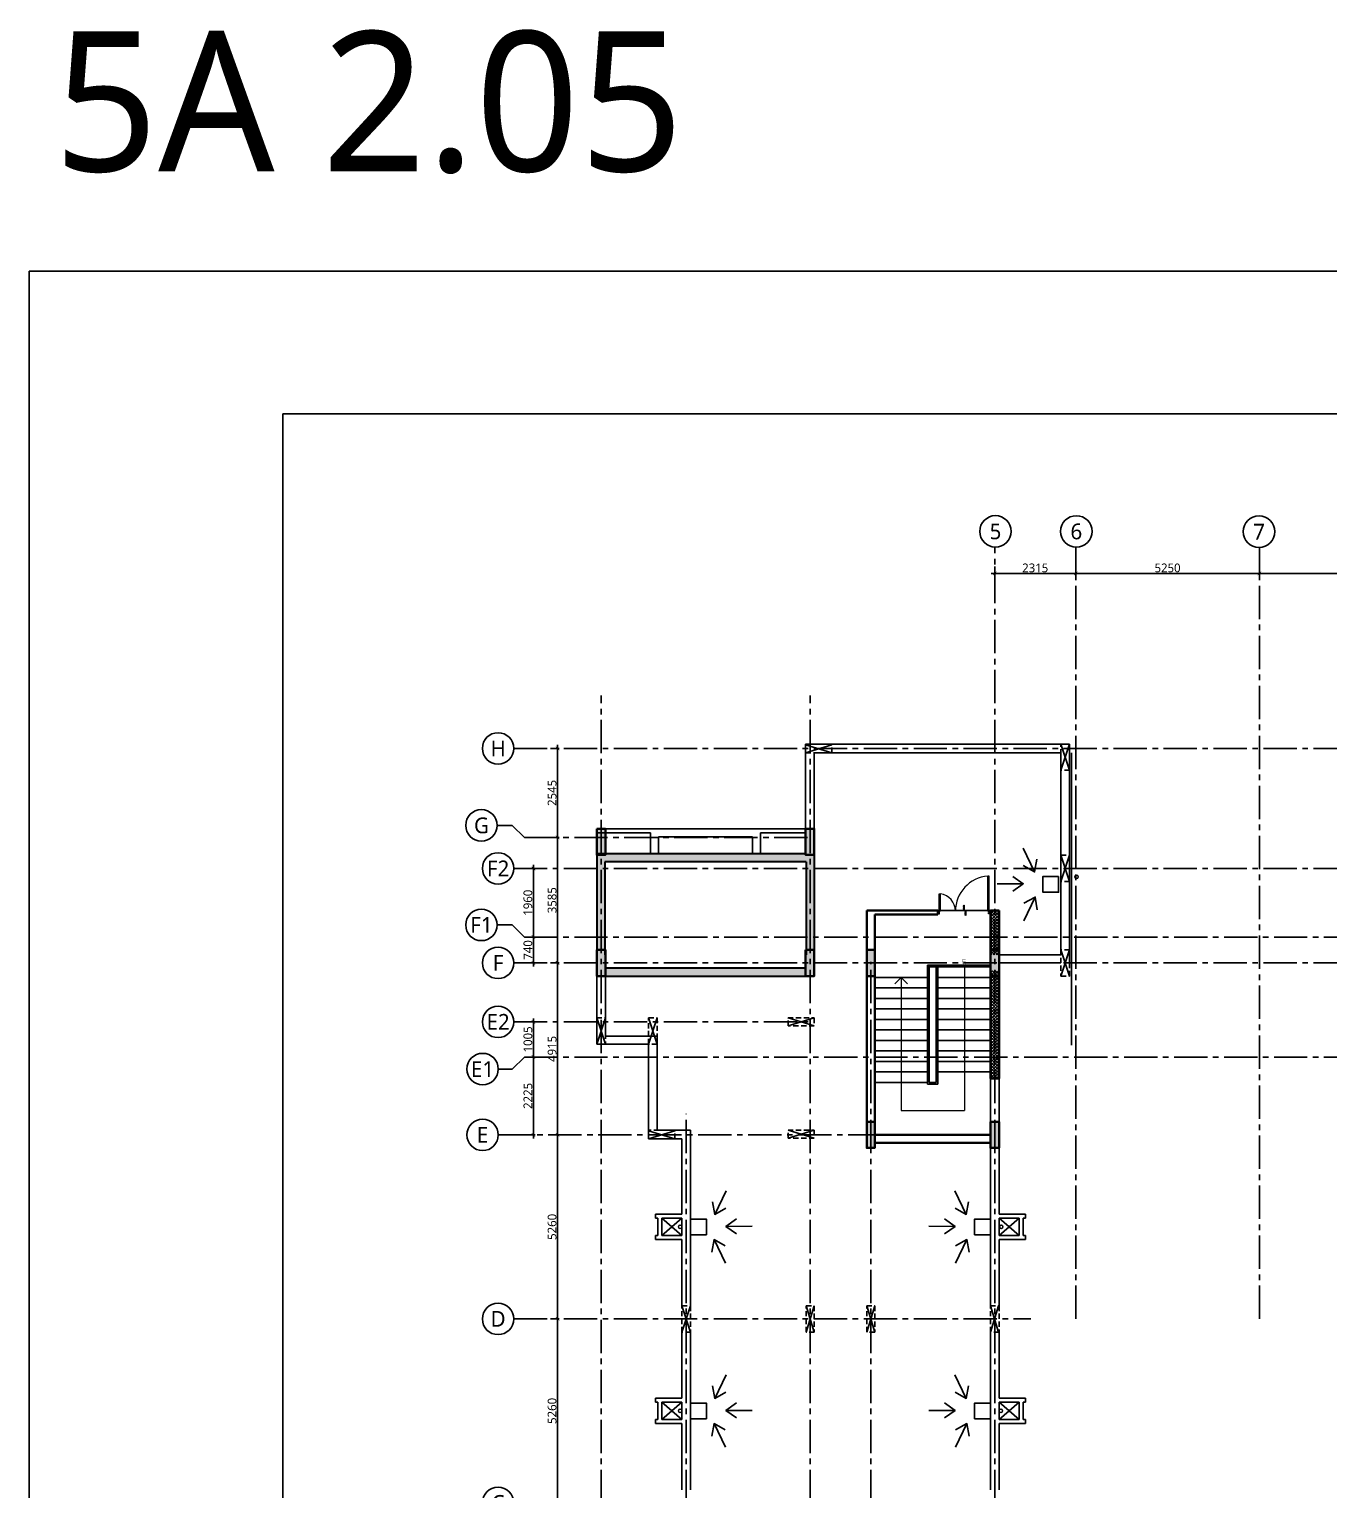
# Model space of a CAD drawing. Header units: millimetres. Extents: x -1107453 to -240403, y -265431 to 143409.
# Drawn here: x -314710 to -277557, y -244512 to -202764 of the extents above; entities that cross this region are included whole.
import ezdxf
from ezdxf.enums import TextEntityAlignment as Align

# ---------------------------------------------------------------- set-up
doc = ezdxf.new("R2010")
doc.units = ezdxf.units.MM
doc.header["$MEASUREMENT"] = 0
for name, pattern in [('ACAD_ISO03W100', [30, 12, -18]), ('ACAD_ISO05W100', [36, 24, -3, 0, -3, 0, -3, 0, -3]), ('CENTER2', [28.575, 19.05, -3.175, 3.175, -3.175]), ('DASHED', [0.75, 0.5, -0.25])]:
    doc.linetypes.add(name, pattern=pattern)
for name, color, linetype in [('A-Anno-Dims', 7, 'Continuous'), ('A-Anno-Grid Lines', 154, 'Continuous'), ('A-Detail Lines 10', 8, 'Continuous'), ('A-Elevation', 4, 'Continuous'), ('A-Steps', 3, 'Continuous'), ('A-Wall Patt', 8, 'Continuous'), ('A-Window', 4, 'Continuous'), ('Anno_Labels', 7, 'Continuous'), ('S-Conc Patt', 9, 'Continuous')]:
    doc.layers.add(name, color=color, linetype=linetype)
for name, color, linetype, lineweight in [('A-Detail Lines', 8, 'Continuous', 25), ('A-Door', 4, 'Continuous', 9), ('A-Wall Sec', 1, 'Continuous', 30), ('S-Concrete', 40, 'Continuous', 30), ('text', 7, 'Continuous', 9)]:
    doc.layers.add(name, color=color, linetype=linetype, lineweight=lineweight)
doc.styles.get("Standard").update_dxf_attribs({"font": 'trebuc.ttf'})
doc.dimstyles.new('DIM 1', dxfattribs={"dimtxt": 185, "dimasz": 200, "dimexe": 100, "dimexo": 50, "dimgap": 125, "dimtad": 3, "dimdec": 0, "dimtxsty": 'Standard', "dimblk": 'OBLIQUE', "dimcen": 250, "dimdle": 100, "dimclrd": 256, "dimclre": 256, "dimclrt": 256, "dimadec": 0, "dimazin": 0, "dimtfac": 1, "dimtdec": 0, "dimtmove": 1, "dimatfit": 3, "dimldrblk": 'OBLIQUE', "dimfxl": 1, "dimlwd": -1, "dimlwe": -1, "dimarcsym": 0})
doc.dimstyles.new('IIITD_WD_L @ 100', dxfattribs={"dimscale": 100, "dimtxt": 2.5, "dimasz": 1, "dimexe": 0.5, "dimexo": 0.25, "dimgap": 0.3, "dimtad": 1, "dimdec": 0, "dimrnd": 1, "dimzin": 0, "dimdsep": 46, "dimtxsty": 'Standard', "dimblk": 'ARCHTICK', "dimcen": 0.2, "dimdle": 1, "dimclrd": 8, "dimclre": 8, "dimadec": 0, "dimazin": 0, "dimtfac": 1, "dimtdec": 0, "dimtofl": 0, "dimtmove": 0, "dimatfit": 0, "dimfxl": 2, "dimfxlon": 1, "dimtolj": 1, "dimtzin": 0, "dimlwd": -1, "dimlwe": -1, "dimarcsym": 0})

# ---------------------------------------------------------------- blocks, each defined once
blk = doc.blocks.new('staircase 1 top')
at = {"layer": 'A-Elevation'}
for p, q in [((1232382, -43189), (1232382, -44989)), ((1232432, -43189), (1232432, -44989)), ((1235782, -44989), (1232382, -44989)), ((1232432, -44689), (1235782, -44689)), ((1232432, -44739), (1235732, -44739)), ((1235732, -44939), (1232432, -44939)), ((1235732, -44739), (1235732, -44939)), ((1235782, -44689), (1235782, -44989))]:
    blk.add_line(p, q, dxfattribs=at)
at = {"layer": 'A-Steps'}
for p, q in [((1232732, -43189), (1232732, -44689)), ((1233032, -43189), (1233032, -44689)), ((1233332, -43189), (1233332, -44689)), ((1233632, -43189), (1233632, -44689)), ((1233932, -43189), (1233932, -44689)), ((1234232, -43189), (1234232, -44689)), ((1234532, -43189), (1234532, -44689)), ((1234832, -43189), (1234832, -44689)), ((1235132, -43189), (1235132, -44689)), ((1235432, -43189), (1235432, -44689)), ((1232732, -46489), (1232732, -44989)), ((1233032, -46489), (1233032, -44989)), ((1233332, -46489), (1233332, -44989)), ((1233632, -46489), (1233632, -44989)), ((1233932, -46489), (1233932, -44989)), ((1234232, -46489), (1234232, -44989)), ((1234532, -46489), (1234532, -44989)), ((1234832, -46489), (1234832, -44989)), ((1235132, -46489), (1235132, -44989)), ((1235432, -46489), (1235432, -44989)), ((1235732, -46489), (1235732, -44989))]:
    blk.add_line(p, q, dxfattribs=at)
at = {"layer": 'text'}
for p, q in [((1232432, -43925), (1236539, -43925)), ((1236539, -45739), (1236539, -43925)), ((1232732, -45739), (1232912, -45559)), ((1232732, -45739), (1232912, -45919)), ((1232732, -45739), (1236539, -45739))]:
    blk.add_line(p, q, dxfattribs=at)
at = {"layer": 'text', "insert": (1232202, -43893), "char_height": 100, "width": 200.53, "attachment_point": 1}
blk.add_mtext('{\\fArial|b0|i0|c0|p34;UP}', dxfattribs=at)
blk = doc.blocks.new('DROP')
at = {"layer": 'A-Detail Lines'}
h = blk.add_hatch(dxfattribs=at)
h.set_pattern_fill('ANSI31', color=256, scale=100, angle=-90, style=0)
h.set_pattern_definition([(45, (-30796.783, -8736.205), (8.838835, -8.838835), [])])
h.paths.add_polyline_path([(-46, 0), (-46, -147), (-75, -147), (-75, 0)])
h.paths.add_polyline_path([(0, 147), (0, 0), (-30, 0), (-30, 147)])
for p, q in [((-46, -147), (-46, 0)), ((0, 0), (0, 148))]:
    blk.add_line(p, q, dxfattribs=at)
blk = doc.blocks.new('_Oblique')
at = {"color": 0, "linetype": 'ByBlock', "lineweight": -2}
blk.add_line((-0.5, -0.5), (0.5, 0.5), dxfattribs=at)
blk = doc.blocks.new('column 2.05')
at = {"layer": 'S-Conc Patt'}
h = blk.add_hatch(color=256, dxfattribs=at)
h.paths.add_polyline_path([(-394489, -157156), (-394739, -157156), (-394739, -157906), (-394489, -157906)])
h.paths.add_polyline_path([(-394489, -160616), (-394739, -160616), (-394739, -161366), (-394489, -161366)])
h.paths.add_polyline_path([(-363886, -185345), (-363838, -185590), (-364290, -185678), (-364338, -185433)])
h.paths.add_polyline_path([(-389204, -185761), (-389204, -186011), (-389653, -186011), (-389653, -185761)])
h.paths.add_polyline_path([(-389454, -165531), (-389204, -165531), (-389204, -166281), (-389454, -166281)])
h.paths.add_polyline_path([(-400709, -160616), (-400459, -160616), (-400459, -161366), (-400709, -161366)])
h.paths.add_polyline_path([(-389204, -160616), (-389454, -160616), (-389454, -161366), (-389204, -161366)])
h.paths.add_polyline_path([(-392989, -160616), (-392759, -160616), (-392759, -161366), (-392989, -161366)])
h.paths.add_polyline_path([(-358090, -158586), (-357845, -158538), (-357702, -159274), (-357947, -159322)])
h.paths.add_polyline_path([(-359974, -180182), (-359748, -180138), (-359661, -180590), (-359886, -180634)])
h.paths.add_polyline_path([(-361508, -184866), (-361460, -185111), (-362049, -185226), (-362097, -184980)])
h.paths.add_polyline_path([(-355128, -181578), (-355084, -181804), (-355531, -181891), (-355575, -181665)])
h.paths.add_polyline_path([(-359085, -182347), (-359041, -182573), (-359492, -182661), (-359536, -182435)])
h.paths.add_polyline_path([(-355545, -179439), (-355501, -179664), (-355952, -179752), (-355996, -179526)])
h.paths.add_polyline_path([(-357487, -181813), (-357262, -181769), (-357176, -182211), (-357402, -182254)])
h.paths.add_polyline_path([(-357523, -179823), (-357479, -180049), (-357930, -180137), (-357974, -179911)])
h.paths.add_polyline_path([(-394489, -183751), (-394489, -183981), (-394939, -183981), (-394939, -183751)])
h.paths.add_polyline_path([(-394489, -181916), (-394719, -181916), (-394719, -181456), (-394489, -181456)])
h.paths.add_polyline_path([(-398529, -183751), (-398529, -183981), (-398979, -183981), (-398979, -183751)])
h.paths.add_polyline_path([(-398528, -181571), (-398528, -181801), (-398979, -181801), (-398979, -181571)])
h.paths.add_polyline_path([(-396849, -183521), (-396619, -183521), (-396619, -183981), (-396849, -183981)])
h.paths.add_polyline_path([(-396504, -181571), (-396504, -181801), (-396964, -181801), (-396964, -181571)])
h.paths.add_polyline_path([(-365649, -160055), (-365423, -160011), (-365280, -160748), (-365506, -160791)])
h.paths.add_polyline_path([(-392989, -165531), (-392759, -165531), (-392759, -166281), (-392989, -166281)])
h.paths.add_polyline_path([(-358558, -184292), (-358510, -184538), (-359100, -184652), (-359147, -184407)])
h.paths.add_polyline_path([(-394488, -185761), (-394488, -186011), (-395088, -186011), (-395088, -185761)])
h.paths.add_polyline_path([(-391373, -181571), (-391373, -181821), (-391973, -181821), (-391973, -181571)])
h.paths.add_polyline_path([(-354745, -183551), (-354697, -183797), (-355138, -183882), (-355186, -183637)])
h.paths.add_polyline_path([(-391373, -185761), (-391373, -186011), (-391973, -186011), (-391973, -185761)])
h.paths.add_polyline_path([(-398528, -185761), (-398528, -186011), (-398978, -186011), (-398978, -185761)])
h.paths.add_polyline_path([(-362311, -180733), (-362264, -180979), (-362853, -181093), (-362900, -180848)])
h.paths.add_polyline_path([(-363949, -159725), (-363703, -159677), (-363560, -160413), (-363805, -160461)])
h.paths.add_polyline_path([(-369139, -160734), (-368893, -160686), (-368750, -161422), (-368995, -161470)])
h.paths.add_polyline_path([(-400709, -157156), (-400459, -157156), (-400459, -157906), (-400709, -157906)])
h.paths.add_polyline_path([(-358751, -155186), (-358506, -155138), (-358362, -155874), (-358608, -155922)])
h.paths.add_polyline_path([(-364609, -156328), (-364363, -156281), (-364220, -157017), (-364465, -157065)])
h.paths.add_polyline_path([(-364692, -181196), (-364645, -181442), (-365096, -181529), (-365144, -181284)])
h.paths.add_polyline_path([(-364711, -164880), (-364485, -164836), (-364342, -165572), (-364568, -165616)])
h.paths.add_polyline_path([(-368201, -165558), (-367955, -165511), (-367812, -166247), (-368058, -166295)])
h.paths.add_polyline_path([(-389204, -181571), (-389204, -181821), (-389653, -181821), (-389653, -181571)])
at = {"layer": 'A-Detail Lines 10'}
for points in [[(-394739, -154985), (-393989, -154755)], [(-394739, -154755), (-393989, -154985)], [(-387439, -154735), (-387189, -155485)], [(-387189, -154735), (-387439, -155485)], [(-387439, -157915), (-387189, -158665)], [(-387189, -157915), (-387439, -158665)], [(-387439, -160616), (-387189, -161366)], [(-387189, -160616), (-387439, -161366)], [(-400709, -162561), (-400459, -163311)], [(-400459, -162561), (-400709, -163311)], [(-399229, -162561), (-398979, -163311)], [(-398979, -162561), (-399229, -163311)], [(-395239, -162791), (-394489, -162561)], [(-395239, -162561), (-394489, -162791)], [(-399229, -166021), (-398479, -165791)], [(-399229, -165791), (-398479, -166021)], [(-395239, -166001), (-394489, -165771)], [(-395239, -165771), (-394489, -166001)], [(-398274, -170791), (-398024, -171541)], [(-398024, -170791), (-398274, -171541)], [(-394718, -170791), (-394488, -171541)], [(-394488, -170791), (-394718, -171541)], [(-392989, -170791), (-392759, -171541)], [(-392759, -170791), (-392989, -171541)], [(-389454, -170791), (-389224, -171541)], [(-389224, -170791), (-389454, -171541)]]:
    blk.add_lwpolyline(points, dxfattribs=at)
at = {"layer": 'S-Concrete', "color": 3, "linetype": 'DASHED', "lineweight": -3, "ltscale": 300}
for points in [[(-393989, -154985), (-393989, -154735), (-394739, -154735), (-394739, -154985), (-393989, -154985)], [(-387189, -155485), (-387439, -155485), (-387439, -154735), (-387189, -154735), (-387189, -155485)], [(-387189, -158665), (-387439, -158665), (-387439, -157915), (-387189, -157915), (-387189, -158665)], [(-387189, -160616), (-387439, -160616), (-387439, -161366), (-387189, -161366), (-387189, -160616)], [(-400709, -162561), (-400459, -162561), (-400459, -163311), (-400709, -163311), (-400709, -162561)], [(-399229, -162561), (-398979, -162561), (-398979, -163311), (-399229, -163311), (-399229, -162561)], [(-394489, -162561), (-394489, -162791), (-395239, -162791), (-395239, -162561), (-394489, -162561)], [(-395239, -166001), (-395239, -165771), (-394489, -165771), (-394489, -166001), (-395239, -166001)], [(-394718, -170791), (-394488, -170791), (-394488, -171541), (-394718, -171541), (-394718, -170791)], [(-392989, -170791), (-392759, -170791), (-392759, -171541), (-392989, -171541), (-392989, -170791)]]:
    blk.add_lwpolyline(points, dxfattribs=at)
at = {"layer": 'S-Concrete', "lineweight": 35}
for points in [[(-400709, -157156), (-400459, -157156), (-400459, -157906), (-400709, -157906), (-400709, -157156)], [(-394739, -157156), (-394489, -157156), (-394489, -157906), (-394739, -157906), (-394739, -157156)], [(-400709, -160616), (-400459, -160616), (-400459, -161366), (-400709, -161366), (-400709, -160616)], [(-394739, -160616), (-394489, -160616), (-394489, -161366), (-394739, -161366), (-394739, -160616)], [(-392989, -160616), (-392759, -160616), (-392759, -161366), (-392989, -161366), (-392989, -160616)], [(-389204, -160616), (-389454, -160616), (-389454, -161366), (-389204, -161366), (-389204, -160616)], [(-392989, -165531), (-392759, -165531), (-392759, -166281), (-392989, -166281), (-392989, -165531)]]:
    blk.add_lwpolyline(points, dxfattribs=at)
blk.add_lwpolyline([(-389454, -165531), (-389204, -165531), (-389204, -166281), (-389454, -166281)], close=True, dxfattribs=at)
at = {"layer": 'S-Concrete', "color": 3, "linetype": 'DASHED', "lineweight": -3, "ltscale": 300}
for points in [[(-398479, -166021), (-398479, -165771), (-399229, -165771), (-399229, -166021)], [(-398274, -170791), (-398024, -170791), (-398024, -171541), (-398274, -171541)], [(-389454, -170791), (-389204, -170791), (-389204, -171541), (-389454, -171541)]]:
    blk.add_lwpolyline(points, close=True, dxfattribs=at)
blk = doc.blocks.new('Big Door Garbage')
at = {"layer": 'A-Door', "color": 5, "lineweight": 18}
for p, q in [((-12550, 128778), (-12500, 128778)), ((-12550, 128703), (-12550, 128778)), ((-12550, 128703), (-12515, 128703)), ((-12515, 128738), (-12500, 128738)), ((-12515, 128703), (-12515, 128738)), ((-12515, 128703), (-12515, 127703)), ((-12480, 128703), (-12515, 128703)), ((-12500, 128778), (-12500, 128738)), ((-12480, 128703), (-12480, 127703)), ((-11120, 128703), (-11085, 128703)), ((-11120, 128703), (-11120, 128204)), ((-11100, 128778), (-11100, 128738)), ((-11050, 128778), (-11100, 128778)), ((-11085, 128738), (-11100, 128738)), ((-11085, 128703), (-11085, 128738)), ((-11050, 128703), (-11085, 128703)), ((-11085, 128703), (-11085, 128204)), ((-11050, 128703), (-11050, 128778)), ((-11085, 128204), (-11120, 128204)), ((-12515, 127703), (-12480, 127703))]:
    blk.add_line(p, q, dxfattribs=at)
at = {"layer": 'A-Door', "lineweight": 18}
for centre, radius, start, end in [((-12553, 128704), 1003, 274.1999, 359.9195), ((-11042, 128706), 508, 180.3496, 261.1807)]:
    blk.add_arc(centre, radius, start, end, dxfattribs=at)
blk = doc.blocks.new('Grid Head')
blk.add_circle((0, 0), 3)
at = {"layer": 'Anno_Labels'}
blk.add_attdef('GRID_NAME', text='', height=3, dxfattribs=at).set_placement((0, 0), align=Align.MIDDLE_CENTER)
blk = doc.blocks.new('_ArchTick')
at = {"color": 0, "linetype": 'ByBlock', "const_width": 0.15}
blk.add_lwpolyline([(-0.5, -0.5), (0.5, 0.5)], dxfattribs=at)
blk = doc.blocks.new('*D1115')
at = {"layer": 'A-Anno-Dims', "color": 8, "transparency": 16777216}
for p, q in [((507968, -1673), (507968, 3787)), ((507768, 3687), (508018, 3687)), ((507968, -1573), (507918, -1573))]:
    blk.add_line(p, q, dxfattribs=at)
at = {"layer": 'A-Anno-Dims', "color": 8, "transparency": 16777216, "xscale": 100, "yscale": 100, "zscale": 100}
for p, rotation in [((507968, 3687), 90), ((507968, -1573), 270)]:
    blk.add_blockref('_ArchTick', p, dxfattribs=dict(at, rotation=rotation))
at = {"layer": 'A-Anno-Dims', "color": 0, "transparency": 16777216, "insert": (507811, 1057), "char_height": 250, "attachment_point": 5, "rotation": 90}
blk.add_mtext('\\A1;5260', dxfattribs=at)
blk = doc.blocks.new('_Open90')
at = {"color": 0, "linetype": 'ByBlock', "lineweight": -2}
for p, q in [((0, 0), (-1, 0)), ((-0.5, 0.5), (0, 0)), ((0, 0), (-0.5, -0.5))]:
    blk.add_line(p, q, dxfattribs=at)
blk = doc.blocks.new('*D1098')
at = {"layer": 'A-Anno-Dims', "color": 8, "transparency": 16777216}
for p, q in [((507768, 8947), (508018, 8947)), ((507968, 3587), (507968, 9047)), ((507768, 3687), (508018, 3687))]:
    blk.add_line(p, q, dxfattribs=at)
at = {"layer": 'A-Anno-Dims', "color": 8, "transparency": 16777216, "xscale": 100, "yscale": 100, "zscale": 100}
for p, rotation in [((507968, 8947), 90), ((507968, 3687), 270)]:
    blk.add_blockref('_ArchTick', p, dxfattribs=dict(at, rotation=rotation))
at = {"layer": 'A-Anno-Dims', "color": 0, "transparency": 16777216, "insert": (507811, 6317), "char_height": 250, "attachment_point": 5, "rotation": 90}
blk.add_mtext('\\A1;5260', dxfattribs=at)
blk = doc.blocks.new('*D1099')
at = {"layer": 'A-Anno-Dims', "color": 8, "transparency": 16777216}
for p, q in [((507278, 8847), (507278, 11272)), ((507078, 11172), (507328, 11172)), ((507078, 8947), (507328, 8947))]:
    blk.add_line(p, q, dxfattribs=at)
at = {"layer": 'A-Anno-Dims', "color": 8, "transparency": 16777216, "xscale": 100, "yscale": 100, "zscale": 100}
for p, rotation in [((507278, 11172), 90), ((507278, 8947), 270)]:
    blk.add_blockref('_ArchTick', p, dxfattribs=dict(at, rotation=rotation))
at = {"layer": 'A-Anno-Dims', "color": 0, "transparency": 16777216, "insert": (507121, 10060), "char_height": 250, "attachment_point": 5, "rotation": 90}
blk.add_mtext('\\A1;2225', dxfattribs=at)
blk = doc.blocks.new('*D1116')
at = {"layer": 'A-Anno-Dims', "color": 8, "transparency": 16777216}
for p, q in [((507078, 12177), (507328, 12177)), ((507278, 11072), (507278, 12277)), ((507078, 11172), (507328, 11172))]:
    blk.add_line(p, q, dxfattribs=at)
at = {"layer": 'A-Anno-Dims', "color": 8, "transparency": 16777216, "xscale": 100, "yscale": 100, "zscale": 100}
for p, rotation in [((507278, 12177), 90), ((507278, 11172), 270)]:
    blk.add_blockref('_ArchTick', p, dxfattribs=dict(at, rotation=rotation))
at = {"layer": 'A-Anno-Dims', "color": 0, "transparency": 16777216, "insert": (507121, 11675), "char_height": 250, "attachment_point": 5, "rotation": 90}
blk.add_mtext('\\A1;1005', dxfattribs=at)
blk = doc.blocks.new('*D1100')
at = {"layer": 'A-Anno-Dims', "color": 8, "transparency": 16777216}
for p, q in [((507968, 17347), (507968, 20092)), ((507768, 19992), (508018, 19992)), ((507768, 17447), (508018, 17447))]:
    blk.add_line(p, q, dxfattribs=at)
at = {"layer": 'A-Anno-Dims', "color": 8, "transparency": 16777216, "xscale": 100, "yscale": 100, "zscale": 100}
for p, rotation in [((507968, 19992), 90), ((507968, 17447), 270)]:
    blk.add_blockref('_ArchTick', p, dxfattribs=dict(at, rotation=rotation))
at = {"layer": 'A-Anno-Dims', "color": 0, "transparency": 16777216, "insert": (507811, 18720), "char_height": 250, "attachment_point": 5, "rotation": 90}
blk.add_mtext('\\A1;2545', dxfattribs=at)
blk = doc.blocks.new('*D1105')
at = {"layer": 'A-Anno-Dims', "color": 8, "transparency": 16777216}
for p, q in [((522781, 25194), (522781, 24944)), ((528031, 25194), (528031, 24944)), ((522681, 24994), (528131, 24994))]:
    blk.add_line(p, q, dxfattribs=at)
at = {"layer": 'A-Anno-Dims', "color": 8, "transparency": 16777216, "xscale": 100, "yscale": 100, "zscale": 100, "rotation": 180}
blk.add_blockref('_ArchTick', (522781, 24994), dxfattribs=at)
at = {"layer": 'A-Anno-Dims', "color": 8, "transparency": 16777216, "xscale": 100, "yscale": 100, "zscale": 100}
blk.add_blockref('_ArchTick', (528031, 24994), dxfattribs=at)
at = {"layer": 'A-Anno-Dims', "color": 0, "transparency": 16777216, "insert": (525406, 25151), "char_height": 250, "attachment_point": 5}
blk.add_mtext('\\A1;5250', dxfattribs=at)
blk = doc.blocks.new('*D1121')
at = {"layer": 'A-Anno-Dims', "color": 8, "transparency": 16777216}
for p, q in [((528031, 25194), (528031, 24944)), ((533291, 25194), (533291, 24944)), ((527931, 24994), (533391, 24994))]:
    blk.add_line(p, q, dxfattribs=at)
at = {"layer": 'A-Anno-Dims', "color": 8, "transparency": 16777216, "xscale": 100, "yscale": 100, "zscale": 100, "rotation": 180}
blk.add_blockref('_ArchTick', (528031, 24994), dxfattribs=at)
at = {"layer": 'A-Anno-Dims', "color": 8, "transparency": 16777216, "xscale": 100, "yscale": 100, "zscale": 100}
blk.add_blockref('_ArchTick', (533291, 24994), dxfattribs=at)
at = {"layer": 'A-Anno-Dims', "color": 0, "transparency": 16777216, "insert": (530661, 25152), "char_height": 250, "attachment_point": 5}
blk.add_mtext('\\A1;5260', dxfattribs=at)
blk = doc.blocks.new('*D1122')
at = {"layer": 'A-Anno-Dims', "color": 8, "transparency": 16777216}
for p, q in [((520466, 25194), (520466, 24944)), ((522781, 25194), (522781, 24944)), ((520366, 24994), (522881, 24994))]:
    blk.add_line(p, q, dxfattribs=at)
at = {"layer": 'A-Anno-Dims', "color": 8, "transparency": 16777216, "xscale": 100, "yscale": 100, "zscale": 100, "rotation": 180}
blk.add_blockref('_ArchTick', (520466, 24994), dxfattribs=at)
at = {"layer": 'A-Anno-Dims', "color": 8, "transparency": 16777216, "xscale": 100, "yscale": 100, "zscale": 100}
blk.add_blockref('_ArchTick', (522781, 24994), dxfattribs=at)
at = {"layer": 'A-Anno-Dims', "color": 0, "transparency": 16777216, "insert": (521623, 25151), "char_height": 250, "attachment_point": 5}
blk.add_mtext('\\A1;2315', dxfattribs=at)
blk = doc.blocks.new('*D1109')
at = {"layer": 'A-Anno-Dims', "color": 8, "transparency": 16777216}
for p, q in [((507278, 13762), (507278, 14702)), ((507078, 14602), (507328, 14602)), ((507078, 13862), (507328, 13862))]:
    blk.add_line(p, q, dxfattribs=at)
at = {"layer": 'A-Anno-Dims', "color": 8, "transparency": 16777216, "xscale": 100, "yscale": 100, "zscale": 100}
for p, rotation in [((507278, 14602), 90), ((507278, 13862), 270)]:
    blk.add_blockref('_ArchTick', p, dxfattribs=dict(at, rotation=rotation))
at = {"layer": 'A-Anno-Dims', "color": 0, "transparency": 16777216, "insert": (507121, 14232), "char_height": 250, "attachment_point": 5, "rotation": 90}
blk.add_mtext('\\A1;740', dxfattribs=at)
blk = doc.blocks.new('*D1110')
at = {"layer": 'A-Anno-Dims', "color": 8, "transparency": 16777216}
for p, q in [((507078, 16562), (507328, 16562)), ((507278, 14502), (507278, 16662)), ((507078, 14602), (507328, 14602))]:
    blk.add_line(p, q, dxfattribs=at)
at = {"layer": 'A-Anno-Dims', "color": 8, "transparency": 16777216, "xscale": 100, "yscale": 100, "zscale": 100}
for p, rotation in [((507278, 16562), 90), ((507278, 14602), 270)]:
    blk.add_blockref('_ArchTick', p, dxfattribs=dict(at, rotation=rotation))
at = {"layer": 'A-Anno-Dims', "color": 0, "transparency": 16777216, "insert": (507120, 15582), "char_height": 250, "attachment_point": 5, "rotation": 90}
blk.add_mtext('\\A1;1960', dxfattribs=at)
blk = doc.blocks.new('*D1111')
at = {"layer": 'A-Anno-Dims', "color": 8, "transparency": 16777216}
for p, q in [((507768, 13862), (508018, 13862)), ((507968, 8847), (507968, 13962)), ((507768, 8947), (508018, 8947))]:
    blk.add_line(p, q, dxfattribs=at)
at = {"layer": 'A-Anno-Dims', "color": 8, "transparency": 16777216, "xscale": 100, "yscale": 100, "zscale": 100}
for p, rotation in [((507968, 13862), 90), ((507968, 8947), 270)]:
    blk.add_blockref('_ArchTick', p, dxfattribs=dict(at, rotation=rotation))
at = {"layer": 'A-Anno-Dims', "color": 0, "transparency": 16777216, "insert": (507811, 11404), "char_height": 250, "attachment_point": 5, "rotation": 90}
blk.add_mtext('\\A1;4915', dxfattribs=at)
blk = doc.blocks.new('*D1112')
at = {"layer": 'A-Anno-Dims', "color": 8, "transparency": 16777216}
for p, q in [((507968, 13762), (507968, 17547)), ((507768, 17447), (508018, 17447)), ((507768, 13862), (508018, 13862))]:
    blk.add_line(p, q, dxfattribs=at)
at = {"layer": 'A-Anno-Dims', "color": 8, "transparency": 16777216, "xscale": 100, "yscale": 100, "zscale": 100}
for p, rotation in [((507968, 17447), 90), ((507968, 13862), 270)]:
    blk.add_blockref('_ArchTick', p, dxfattribs=dict(at, rotation=rotation))
at = {"layer": 'A-Anno-Dims', "color": 0, "transparency": 16777216, "insert": (507811, 15654), "char_height": 250, "attachment_point": 5, "rotation": 90}
blk.add_mtext('\\A1;3585', dxfattribs=at)
blk = doc.blocks.new('Grid Girls Hostel')
at = {"layer": 'A-Anno-Grid Lines', "linetype": 'CENTER2', "ltscale": 50}
for p, q in [((520466, -13007.2), (520466, 25744.1)), ((522781, 3686.8), (522781, 25744.1)), ((528031, 3686.8), (528031, 25731.7)), ((509211, -13007.2), (509211, 21502.3)), ((515191, -13007.2), (515191, 21502.3)), ((506718.2, 19992.3), (546111.4, 19992.3)), ((506672.7, 17792.4), (506272.7, 17792.4)), ((507018.2, 17446.9), (515208.2, 17446.9)), ((506718.2, 16562.3), (539568.2, 16562.3)), ((506672.7, 14947.8), (506272.7, 14947.8)), ((507018.2, 14602.3), (539568.2, 14602.3)), ((506718.2, 13861.8), (540731.8, 13861.8)), ((516921, -13007.2), (516921, 13896.8)), ((506718.2, 12176.8), (515208.2, 12176.8)), ((507018.2, 11172.3), (539568.2, 11172.3)), ((506672.7, 10826.8), (506272.7, 10826.8)), ((511646, -13007.2), (511646, 9546.2)), ((506272.7, 8946.8), (517953.5, 8946.8)), ((506718.2, 3686.8), (521493.2, 3686.8))]:
    blk.add_line(p, q, dxfattribs=at)
for points in [[(507018.2, 17446.9), (506672.7, 17792.4)], [(507018.2, 14602.3), (506672.7, 14947.8)], [(507018.2, 11172.3), (506672.7, 10826.8)]]:
    blk.add_lwpolyline(points, dxfattribs=at)
at = {"layer": 'A-Anno-Dims'}
ref = blk.add_blockref('Grid Head', (520486.8, 26195.8), dxfattribs=dict(at, xscale=150, yscale=150, zscale=150))
ref.add_attrib('GRID_NAME', '5', dxfattribs={"layer": '0', "height": 450}).set_placement((520486.8, 26195.8), align=Align.MIDDLE_CENTER)
ref = blk.add_blockref('Grid Head', (522798.9, 26194.1), dxfattribs=dict(at, xscale=150, yscale=150, zscale=150))
ref.add_attrib('GRID_NAME', '6', dxfattribs={"layer": '0', "height": 450}).set_placement((522798.9, 26194.1), align=Align.MIDDLE_CENTER)
ref = blk.add_blockref('Grid Head', (528021.6, 26188.8), dxfattribs=dict(at, xscale=150, yscale=150, zscale=150))
ref.add_attrib('GRID_NAME', '7', dxfattribs={"layer": '0', "height": 450}).set_placement((528021.6, 26188.8), align=Align.MIDDLE_CENTER)
ref = blk.add_blockref('Grid Head', (506268.2, 19992.3), dxfattribs=dict(at, xscale=150, yscale=150, zscale=150))
ref.add_attrib('GRID_NAME', 'H', dxfattribs={"layer": '0', "height": 450}).set_placement((506268.2, 19992.3), align=Align.MIDDLE_CENTER)
ref = blk.add_blockref('Grid Head', (505791.3, 17792.4), dxfattribs=dict(at, xscale=150, yscale=150, zscale=150))
ref.add_attrib('GRID_NAME', 'G', dxfattribs={"layer": '0', "height": 450}).set_placement((505791.3, 17792.4), align=Align.MIDDLE_CENTER)
ref = blk.add_blockref('Grid Head', (506268.2, 16562.3), dxfattribs=dict(at, xscale=150, yscale=150, zscale=150))
ref.add_attrib('GRID_NAME', 'F2', dxfattribs={"layer": '0', "height": 450}).set_placement((506268.2, 16562.3), align=Align.MIDDLE_CENTER)
ref = blk.add_blockref('Grid Head', (505791.3, 14947.8), dxfattribs=dict(at, xscale=150, yscale=150, zscale=150))
ref.add_attrib('GRID_NAME', 'F1', dxfattribs={"layer": '0', "height": 450}).set_placement((505791.3, 14947.8), align=Align.MIDDLE_CENTER)
ref = blk.add_blockref('Grid Head', (506267.2, 13861.8), dxfattribs=dict(at, xscale=150, yscale=150, zscale=150))
ref.add_attrib('GRID_NAME', 'F', dxfattribs={"layer": '0', "height": 450}).set_placement((506267.2, 13861.8), align=Align.MIDDLE_CENTER)
ref = blk.add_blockref('Grid Head', (506268.2, 12176.8), dxfattribs=dict(at, xscale=150, yscale=150, zscale=150))
ref.add_attrib('GRID_NAME', 'E2', dxfattribs={"layer": '0', "height": 450}).set_placement((506268.2, 12176.8), align=Align.MIDDLE_CENTER)
ref = blk.add_blockref('Grid Head', (505822.7, 10826.8), dxfattribs=dict(at, xscale=150, yscale=150, zscale=150))
ref.add_attrib('GRID_NAME', 'E1', dxfattribs={"layer": '0', "height": 450}).set_placement((505822.7, 10826.8), align=Align.MIDDLE_CENTER)
ref = blk.add_blockref('Grid Head', (505822.7, 8946.8), dxfattribs=dict(at, xscale=150, yscale=150, zscale=150))
ref.add_attrib('GRID_NAME', 'E', dxfattribs={"layer": '0', "height": 450}).set_placement((505822.7, 8946.8), align=Align.MIDDLE_CENTER)
ref = blk.add_blockref('Grid Head', (506268.2, 3686.8), dxfattribs=dict(at, xscale=150, yscale=150, zscale=150))
ref.add_attrib('GRID_NAME', 'D', dxfattribs={"layer": '0', "height": 450}).set_placement((506268.2, 3686.8), align=Align.MIDDLE_CENTER)
ref = blk.add_blockref('Grid Head', (506268.2, -1573.2), dxfattribs=dict(at, xscale=150, yscale=150, zscale=150))
ref.add_attrib('GRID_NAME', 'C', dxfattribs={"layer": '0', "height": 450}).set_placement((506268.2, -1573.2), align=Align.MIDDLE_CENTER)
for base, p1, p2, override, picture, middle in [((522781, 24994.1), (520466, 25744.1), (522781, 25744.1), {"dimldrblk": 'Open90', "dimarcsym": 1}, '*D1122', (521623.5, 25151.3)), ((528031, 24994.1), (522781, 25744.1), (528031, 25731.7), {"dimldrblk": 'Open90', "dimarcsym": 1}, '*D1105', (525406, 25151.3)), ((533291, 24994.1), (528031, 25731.7), (533291, 25731.7), {"dimtmove": 1, "dimldrblk": 'Open90', "dimarcsym": 1}, '*D1121', (530661, 25151.7))]:
    dim = blk.add_linear_dim(base=base, p1=p1, p2=p2, dimstyle='IIITD_WD_L @ 100', override=override, dxfattribs=at)
    dim.commit()
    dim.dimension.update_dxf_attribs({"geometry": picture, "text_midpoint": middle})
for base, p1, p2, picture, middle in [((507968.2, 19992.3), (507518.2, 17446.9), (507218.2, 19992.3), '*D1100', (507811, 18719.6)), ((507968.2, 17446.9), (507218.2, 13861.8), (507018.2, 17446.9), '*D1112', (507811, 15654.4)), ((507277.7, 16562.3), (506827.7, 14602.3), (506527.7, 16562.3), '*D1110', (507120.1, 15582.3)), ((507968.2, 13861.8), (507218.2, 8946.8), (507518.2, 13861.8), '*D1111', (507810.6, 11404.3)), ((507968.2, 8946.8), (507218.2, 3686.8), (507218.2, 8946.8), '*D1098', (507810.6, 6316.8)), ((507968.2, 3686.8), (507968.2, -1573.2), (506718.2, 3686.8), '*D1115', (507810.6, 1056.8))]:
    dim = blk.add_linear_dim(base=base, p1=p1, p2=p2, angle=90, dimstyle='IIITD_WD_L @ 100', override={"dimtmove": 1, "dimldrblk": 'Open90', "dimarcsym": 1}, dxfattribs=at)
    dim.commit()
    dim.dimension.update_dxf_attribs({"geometry": picture, "text_midpoint": middle})
for base, p1, p2, text, picture, middle in [((507277.7, 14602.3), (506718.2, 13861.8), (506827.7, 14602.3), '740', '*D1109', (507120.5, 14232.1)), ((507277.7, 12176.8), (507018.2, 11172.3), (506718.2, 12176.8), '1005', '*D1116', (507120.5, 11674.6)), ((507277.7, 11172.3), (506527.7, 8946.8), (506827.7, 11172.3), '2225', '*D1099', (507120.5, 10059.6))]:
    dim = blk.add_linear_dim(base=base, p1=p1, p2=p2, angle=90, text=text, dimstyle='IIITD_WD_L @ 100', override={"dimtmove": 1, "dimldrblk": 'Open90', "dimarcsym": 1}, dxfattribs=at)
    dim.commit()
    dim.dimension.update_dxf_attribs({"geometry": picture, "text_midpoint": middle})

msp = doc.modelspace()

# ---------------------------------------------------------------- hatches: boundary and pattern name
at = {"layer": 'A-Wall Patt'}
h = msp.add_hatch(dxfattribs=at)
h.set_pattern_fill('ANSI37', color=256, scale=500, style=0)
h.set_pattern_definition([(45, (0, -68461.446), (-44.194174, 44.194174), []), (135, (0, -68461.446), (-44.194174, -44.194174), [])])
h.paths.add_polyline_path([(-286981.5, -227952.1), (-287231.5, -227952.1), (-287231.5, -229222.1), (-286981.5, -229222.1)])
h.paths.add_polyline_path([(-286981.5, -229682.1), (-287231.5, -229682.1), (-287231.5, -232752.1), (-286981.5, -232752.1)])
at = {"layer": 'S-Conc Patt'}
for points in [[(-298486.5, -225617), (-298236.5, -225617), (-298236.5, -226367), (-298486.5, -226367)], [(-292516.5, -225617), (-292266.5, -225617), (-292266.5, -226367), (-292516.5, -226367)], [(-298486.5, -229077.1), (-298236.5, -229077.1), (-298236.5, -229827.1), (-298486.5, -229827.1)], [(-292516.5, -229077.1), (-292266.5, -229077.1), (-292266.5, -229827.1), (-292516.5, -229827.1)]]:
    msp.add_hatch(color=256, dxfattribs=at).paths.add_polyline_path(points)
h = msp.add_hatch(color=256, dxfattribs=at)
h.paths.add_polyline_path([(-298361.5, -226367), (-298486.5, -226367), (-298486.5, -226751.6), (-298361.5, -226751.6)])
h.paths.add_polyline_path([(-292381.5, -226367), (-292516.5, -226367), (-292516.5, -226332), (-298236.5, -226332), (-298236.5, -226367), (-298361.5, -226367), (-298361.5, -226751.6), (-298256.5, -226751.6), (-298256.5, -226562), (-292496.5, -226562), (-292496.5, -226751.6), (-292381.5, -226751.6)])
h.paths.add_polyline_path([(-292266.5, -226367), (-292381.5, -226367), (-292381.5, -226751.6), (-292266.5, -226751.6)])
h.paths.add_polyline_path([(-298236.5, -229597.1), (-298236.5, -229827.1), (-292516.5, -229827.1), (-292516.5, -229597.1)])
h.paths.add_polyline_path([(-292266.5, -226751.6), (-292496.5, -226751.6), (-292496.5, -229222.1), (-292266.5, -229222.1)])
h.paths.add_polyline_path([(-298256.5, -226751.6), (-298486.5, -226751.6), (-298486.5, -229222.1), (-298256.5, -229222.1)])

# ---------------------------------------------------------------- linework, layer by layer
at = {"layer": 'A-Detail Lines', "linetype": 'ACAD_ISO03W100', "ltscale": 5}
msp.add_line((-284916.5, -223646.6), (-284916.5, -230122.1), dxfattribs=at)
at = {"layer": 'A-Detail Lines'}
msp.add_line((-288731.5, -227952.1), (-287231.5, -227952.1), dxfattribs=at)
at = {"layer": 'A-Detail Lines', "ltscale": 15}
for p, q in [((-296621.5, -236747.1), (-296051.5, -237247.1)), ((-296621.5, -237247.1), (-296051.5, -236747.1)), ((-286981.5, -236747.1), (-286411.5, -237247.1)), ((-286981.5, -237247.1), (-286411.5, -236747.1)), ((-296621.5, -242007.1), (-296051.5, -242507.1)), ((-296621.5, -242507.1), (-296051.5, -242007.1)), ((-286981.5, -242007.1), (-286411.5, -242507.1)), ((-286981.5, -242507.1), (-286411.5, -242007.1))]:
    msp.add_line(p, q, dxfattribs=at)
at = {"layer": 'A-Detail Lines'}
msp.add_lwpolyline([(-307456.4, -213755.2), (-247302.7, -213755.2), (-247302.7, -257872.1), (-307456.4, -257872.1)], close=True, dxfattribs=at)
for points in [[(-285279.3, -226981.6), (-285729.3, -226981.6), (-285729.3, -227431.6), (-285279.3, -227431.6), (-285279.3, -226981.6)], [(-295801.5, -236772.1), (-295351.5, -236772.1), (-295351.5, -237222.1), (-295801.5, -237222.1), (-295801.5, -236772.1)], [(-287231.5, -236772.1), (-287681.5, -236772.1), (-287681.5, -237222.1), (-287231.5, -237222.1), (-287231.5, -236772.1)], [(-295801.5, -242032.1), (-295351.5, -242032.1), (-295351.5, -242482.1), (-295801.5, -242482.1), (-295801.5, -242032.1)], [(-287231.5, -242032.1), (-287681.5, -242032.1), (-287681.5, -242482.1), (-287231.5, -242482.1), (-287231.5, -242032.1)]]:
    msp.add_lwpolyline(points, dxfattribs=at)
for centre in [(-284770.9, -226992.3), (-296101.5, -236997.1), (-286920.7, -236997.1), (-296101.5, -242257.1), (-286931.5, -242257.1)]:
    msp.add_circle(centre, 50, dxfattribs=at)
at = {"layer": 'A-Elevation'}
for p, q in [((-284966.5, -223196.6), (-292516.5, -223196.6)), ((-292516.5, -225617), (-292516.5, -223196.6)), ((-284966.5, -223196.6), (-284966.5, -229452.1)), ((-292266.5, -225847.1), (-292266.5, -223446.6)), ((-285216.5, -223446.6), (-292266.5, -223446.6)), ((-285216.5, -223446.6), (-285216.5, -229222.1)), ((-284916.5, -231806.6), (-284916.5, -223446.6)), ((-292516.5, -225617), (-298486.5, -225617)), ((-296951.5, -225732), (-298486.5, -225732)), ((-298236.3, -225732), (-296951.5, -225732)), ((-296951.5, -225732), (-296951.5, -226332)), ((-296721.5, -225847), (-296721.5, -226332)), ((-294031.5, -225847), (-296721.5, -225847)), ((-294031.5, -225847), (-294031.5, -226332)), ((-292516.5, -225732), (-293801.5, -225732)), ((-292516.5, -225732), (-293801.5, -225732)), ((-293801.5, -225732), (-293801.5, -226332)), ((-286981.5, -229222.1), (-285216.5, -229222.1)), ((-286981.5, -229452.1), (-285216.5, -229452.1)), ((-298486.5, -229682.1), (-298486.5, -231772.1)), ((-298236.5, -231622.1), (-298236.5, -229682.1)), ((-298236.5, -231542.1), (-296756.5, -231542.1)), ((-296756.5, -234232.1), (-296756.5, -231622.1)), ((-298486.5, -231772.1), (-297006.5, -231772.1)), ((-297006.5, -231772.1), (-297006.5, -234482.1)), ((-297006.5, -234482.1), (-296050.8, -234482.1)), ((-295801.5, -234232.1), (-296756.5, -234232.1)), ((-296051.5, -234482.1), (-296051.5, -236632.1)), ((-295801.5, -239252.1), (-295801.5, -234232.1)), ((-287231.5, -234742.1), (-287231.5, -239252.1)), ((-286981.5, -236632.1), (-286981.5, -234742.1)), ((-296051.5, -236632.1), (-296801.5, -236632.1)), ((-296801.5, -236632.1), (-296801.5, -236747.1)), ((-286231.5, -236632.1), (-286981.5, -236632.1)), ((-286231.5, -236747.1), (-286231.5, -236632.1)), ((-296801.5, -236747.1), (-296736.5, -236747.1)), ((-296736.5, -236747.1), (-296736.5, -237247.1)), ((-296621.5, -236747.1), (-296051.5, -236747.1)), ((-296621.5, -237247.1), (-296621.5, -236747.1)), ((-296051.5, -236747.1), (-296051.5, -237247.1)), ((-286981.5, -237247.1), (-286981.5, -236747.1)), ((-286981.5, -236747.1), (-286411.5, -236747.1)), ((-286411.5, -236747.1), (-286411.5, -237247.1)), ((-286296.5, -236747.1), (-286231.5, -236747.1)), ((-286296.5, -237247.1), (-286296.5, -236747.1)), ((-296736.5, -237247.1), (-296801.5, -237247.1)), ((-296801.5, -237247.1), (-296801.5, -237362.1)), ((-296801.5, -237362.1), (-296051.5, -237362.1)), ((-296051.5, -237247.1), (-296621.5, -237247.1)), ((-296051.5, -237362.1), (-296051.5, -239252.1)), ((-286411.5, -237247.1), (-286981.5, -237247.1)), ((-286981.5, -237362.1), (-286231.5, -237362.1)), ((-286981.5, -239252.1), (-286981.5, -237362.1)), ((-286231.5, -237247.1), (-286296.5, -237247.1)), ((-286231.5, -237362.1), (-286231.5, -237247.1)), ((-296051.5, -240002.1), (-296051.5, -241892.1)), ((-295801.5, -244512.1), (-295801.5, -240002.1)), ((-287231.5, -240002.1), (-287231.5, -244512.1)), ((-286981.5, -241892.1), (-286981.5, -240002.1)), ((-296051.5, -241892.1), (-296801.5, -241892.1)), ((-296801.5, -241892.1), (-296801.5, -242007.1)), ((-296801.5, -242007.1), (-296736.5, -242007.1)), ((-296736.5, -242007.1), (-296736.5, -242507.1)), ((-296621.5, -242007.1), (-296051.5, -242007.1)), ((-296621.5, -242507.1), (-296621.5, -242007.1)), ((-296051.5, -242007.1), (-296051.5, -242507.1)), ((-286231.5, -241892.1), (-286981.5, -241892.1)), ((-286981.5, -242507.1), (-286981.5, -242007.1)), ((-286981.5, -242007.1), (-286411.5, -242007.1)), ((-286411.5, -242007.1), (-286411.5, -242507.1)), ((-286296.5, -242007.1), (-286231.5, -242007.1)), ((-286296.5, -242507.1), (-286296.5, -242007.1)), ((-286231.5, -242007.1), (-286231.5, -241892.1)), ((-296736.5, -242507.1), (-296801.5, -242507.1)), ((-296801.5, -242507.1), (-296801.5, -242622.1)), ((-296051.5, -242507.1), (-296621.5, -242507.1)), ((-286411.5, -242507.1), (-286981.5, -242507.1)), ((-286231.5, -242507.1), (-286296.5, -242507.1)), ((-286231.5, -242622.1), (-286231.5, -242507.1)), ((-296801.5, -242622.1), (-296051.5, -242622.1)), ((-296051.5, -242622.1), (-296051.5, -244512.1)), ((-286981.5, -242622.1), (-286231.5, -242622.1)), ((-286981.5, -244512.1), (-286981.5, -242622.1))]:
    msp.add_line(p, q, dxfattribs=at)
at = {"layer": 'A-Wall Patt'}
msp.add_lwpolyline([(-314710, -209679.9), (-240403.4, -209679.9), (-240403.4, -265431.2), (-314710, -265431.2)], close=True, dxfattribs=at)
at = {"layer": 'A-Wall Sec', "lineweight": 35}
for p, q in [((-290766.5, -234482.1), (-290766.5, -227952.1)), ((-290766.5, -227952.1), (-288731.5, -227952.1)), ((-290536.5, -234367.1), (-290536.5, -228067.1)), ((-290536.5, -228067.1), (-288731.5, -228067.1)), ((-288731.5, -228067.1), (-288731.5, -227952.1)), ((-287231.5, -232752.1), (-287231.5, -227952.1)), ((-287231.5, -227952.1), (-286981.5, -227952.1)), ((-286981.5, -232752.1), (-286981.5, -227952.1)), ((-287231.5, -232752.1), (-286981.5, -232752.1)), ((-287230.8, -234367.1), (-290536.5, -234367.1)), ((-287230.8, -234597.1), (-290536.5, -234597.1))]:
    msp.add_line(p, q, dxfattribs=at)
at = {"layer": 'A-Window'}
for p, q in [((-287231.5, -233992.1), (-287231.5, -232752.1)), ((-286981.5, -233992.1), (-286981.5, -232752.1))]:
    msp.add_line(p, q, dxfattribs=at)
at = {"layer": 'S-Concrete'}
for p, q in [((-298486.5, -225617), (-298486.5, -229222.1)), ((-292266.5, -226077), (-292266.5, -229682.1)), ((-292516.5, -226332), (-298486.5, -226332)), ((-298256.5, -226562), (-298256.5, -229222.1)), ((-292496.5, -226562), (-298256.5, -226562)), ((-292496.5, -226562), (-292496.5, -229222.1)), ((-298236.5, -229597.1), (-292516.5, -229597.1)), ((-298236.5, -229827.1), (-292266.5, -229827.1))]:
    msp.add_line(p, q, dxfattribs=at)
at = {"layer": 'S-Concrete', "lineweight": 35}
for points in [[(-298486.5, -225617), (-298236.5, -225617), (-298236.5, -226367), (-298486.5, -226367), (-298486.5, -225617)], [(-292516.5, -225617), (-292266.5, -225617), (-292266.5, -226367), (-292516.5, -226367), (-292516.5, -225617)], [(-298486.5, -229077.1), (-298236.5, -229077.1), (-298236.5, -229827.1), (-298486.5, -229827.1), (-298486.5, -229077.1)], [(-292516.5, -229077.1), (-292266.5, -229077.1), (-292266.5, -229827.1), (-292516.5, -229827.1), (-292516.5, -229077.1)]]:
    msp.add_lwpolyline(points, dxfattribs=at)

# ---------------------------------------------------------------- block references
at = {"layer": 'A-Anno-Grid Lines'}
msp.add_blockref('Grid Girls Hostel', (-807572.5, -243313.9), dxfattribs=at)
at = {"layer": 'A-Detail Lines', "rotation": 180}
msp.add_blockref('Big Door Garbage', (-299781.5, -99269.3), dxfattribs=at)
at = {"layer": 'A-Detail Lines', "linetype": 'ACAD_ISO05W100', "xscale": -1, "rotation": 180}
msp.add_blockref('DROP', (-287935.8, -227952.1), dxfattribs=at)
at = {"layer": 'A-Wall Patt', "linetype": 'Continuous', "rotation": 270}
msp.add_blockref('staircase 1 top', (-244042.3, 1002864.8), dxfattribs=at)
at = {"layer": 'S-Concrete'}
msp.add_blockref('column 2.05', (102222.7, -68461.4), dxfattribs=at)

# ---------------------------------------------------------------- texts
at = {"layer": 'A-Door', "insert": (-314001.7, -202825.6), "char_height": 4000, "width": 43665, "attachment_point": 1}
msp.add_mtext('5A 2.05', dxfattribs=at)

# ---------------------------------------------------------------- leaders
at = {"layer": 'A-Detail Lines'}
for points in [[(-285968.8, -226849.1), (-286294.7, -226173.7)], [(-286289.5, -227191.2), (-287039.5, -227190.6)], [(-285950.3, -227570.1), (-286276.2, -228245.6)], [(-295112, -236639.7), (-294786.1, -235964.2)], [(-287921, -236639.7), (-288246.9, -235964.2)], [(-294791.3, -236981.7), (-294041.3, -236981.1)], [(-288241.7, -236981.7), (-288991.6, -236981.1)], [(-295130.5, -237360.6), (-294804.6, -238036.1)], [(-287902.5, -237360.6), (-288228.4, -238036.1)], [(-295112, -241899.7), (-294786.1, -241224.2)], [(-287921, -241899.7), (-288246.9, -241224.2)], [(-294791.3, -242241.7), (-294041.3, -242241.1)], [(-288241.7, -242241.7), (-288991.6, -242241.1)], [(-295130.5, -242620.6), (-294804.6, -243296.1)], [(-287902.5, -242620.6), (-288228.4, -243296.1)]]:
    msp.add_leader(points, dimstyle='DIM 1', override={"dimasz": 300, "dimgap": 125, "dimtad": 0, "dimldrblk": 'Open90'}, dxfattribs=at)

doc.saveas('drawing.dxf')
